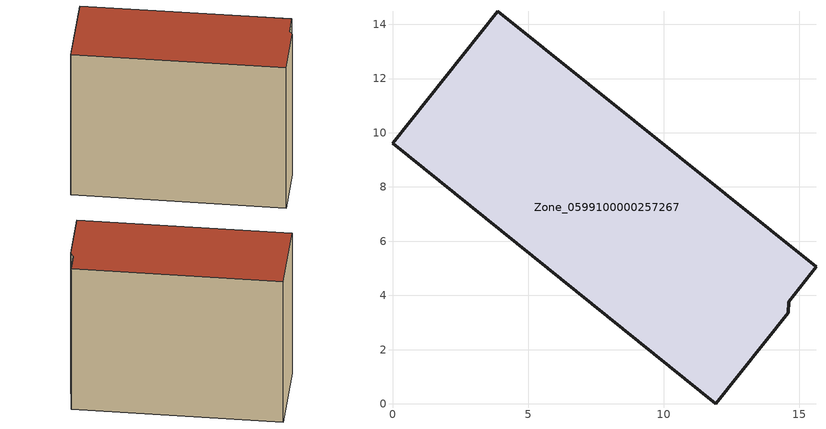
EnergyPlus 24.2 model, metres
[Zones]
Zone_0599100000257267
 floor ground (C_G): 15.62,5.05 14.61,3.76 14.59,3.36 11.92,0 0,9.61 3.89,14.48 z0
 wall outside (C_F): 15.62,5.05 3.89,14.48 0,9.61 11.92,0 14.59,3.36 14.61,3.76 15.62,5.05 z0:11.87
 roof outside (C_R): 14.61,3.76 15.62,5.05 3.89,14.48 0,9.61 11.92,0 14.59,3.36 z11.87
[BUILDING]
Pand.0599100000257267: North Axis=0; Terrain=City; Loads Convergence Tolerance Value=0.04; Temperature Convergence Tolerance Value=0.4; Solar Distribution=FullExterior; Maximum Number of Warmup Days=25; Minimum Number of Warmup Days=1
[Site:Location]
Rotterdam.The.Hague.AP_ZH_NLD Design_Conditions: Latitude=51.96; Longitude=4.45; Time Zone=1; Elevation=-4.5
[SITE:GROUNDTEMPERATURE:BUILDINGSURFACE]
18, 18, 18, 18, 18, 18, 18, 18, 18, 18, 18, 18
[MATERIAL] Thermal Absorptance=0.9; Solar Absorptance=0.7; Visible Absorptance=0.7
Name | Roughness | Thickness | Conductivity | Density | Specific Heat
G.TI.1946 | MediumSmooth | 0.15 | 1 | 540 | 1210
F.TI.1946 | Rough | 0.3 | 0.857143 | 1920 | 840
R.TI.1946 | MediumRough | 0.2 | 0.1 | 1500 | 1000
[CONSTRUCTION]
C_G: G.TI.1946
C_F: F.TI.1946
C_R: R.TI.1946
[ZONE]
Zone_0599100000257267: Type=1; Multiplier=1; Ceiling Height=Autocalculate; Volume=Autocalculate; Floor Area=autocalculate; Part of Total Floor Area=Yes
[ZONEINFILTRATION:DESIGNFLOWRATE]
Infil_Zone_0599100000257267: Zone or ZoneList or Space or SpaceList=Zone_0599100000257267; Schedule=AlwaysOn; Design Flow Rate Calculation Method=Flow/Area; Flow Rate per Floor Area=0.003; Constant Term Coefficient=1; Temperature Term Coefficient=0; Velocity Term Coefficient=0; Velocity Squared Term Coefficient=0
[HVACTEMPLATE:ZONE:IDEALLOADSAIRSYSTEM]
Zone_0599100000257267: Maximum Heating Supply Air Temperature=50; Minimum Cooling Supply Air Temperature=13; Maximum Heating Supply Air Humidity Ratio=0.0156; Minimum Cooling Supply Air Humidity Ratio=0.0077; Heating Limit=NoLimit; Cooling Limit=NoLimit; Dehumidification Control Type=ConstantSensibleHeatRatio; Cooling Sensible Heat Ratio=0.7; Dehumidification Setpoint=60; Humidification Control Type=None; Humidification Setpoint=30; Outdoor Air Method=None; Outdoor Air Flow Rate per Person=0.00944; Outdoor Air Flow Rate per Zone Floor Area=0; Outdoor Air Flow Rate per Zone=0; Demand Controlled Ventilation Type=None; Outdoor Air Economizer Type=NoEconomizer; Heat Recovery Type=None; Sensible Heat Recovery Effectiveness=0.7; Latent Heat Recovery Effectiveness=0.65
[ZONECONTROL:THERMOSTAT]
ThermostatControl_Zone_0599100000257267: Zone or ZoneList=Zone_0599100000257267; Control Type Schedule=DualSetpointControlType; Control 1=Thermostat_Zone_0599100000257267; Temperature Difference Between Cutout And Setpoint=0
[THERMOSTATSETPOINT:DUALSETPOINT]
Thermostat_Zone_0599100000257267: Heating Setpoint Temperature Schedule=HeatingSetpoint_Zone_0599100000257267; Cooling Setpoint Temperature Schedule=CoolingSetpoint_Zone_0599100000257267
[SCHEDULE:COMPACT]
HeatingSetpoint_Zone_0599100000257267: Through: 12/31, For: AllDays, Until: 24:00, 21
CoolingSetpoint_Zone_0599100000257267: Through: 12/31, For: AllDays, Until: 24:00, 24
DualSetpointControlType: Through: 12/31, For: AllDays, Until: 24:00, 4
AlwaysOn: Through: 12/31, For: AllDays, Until: 24:00, 1
